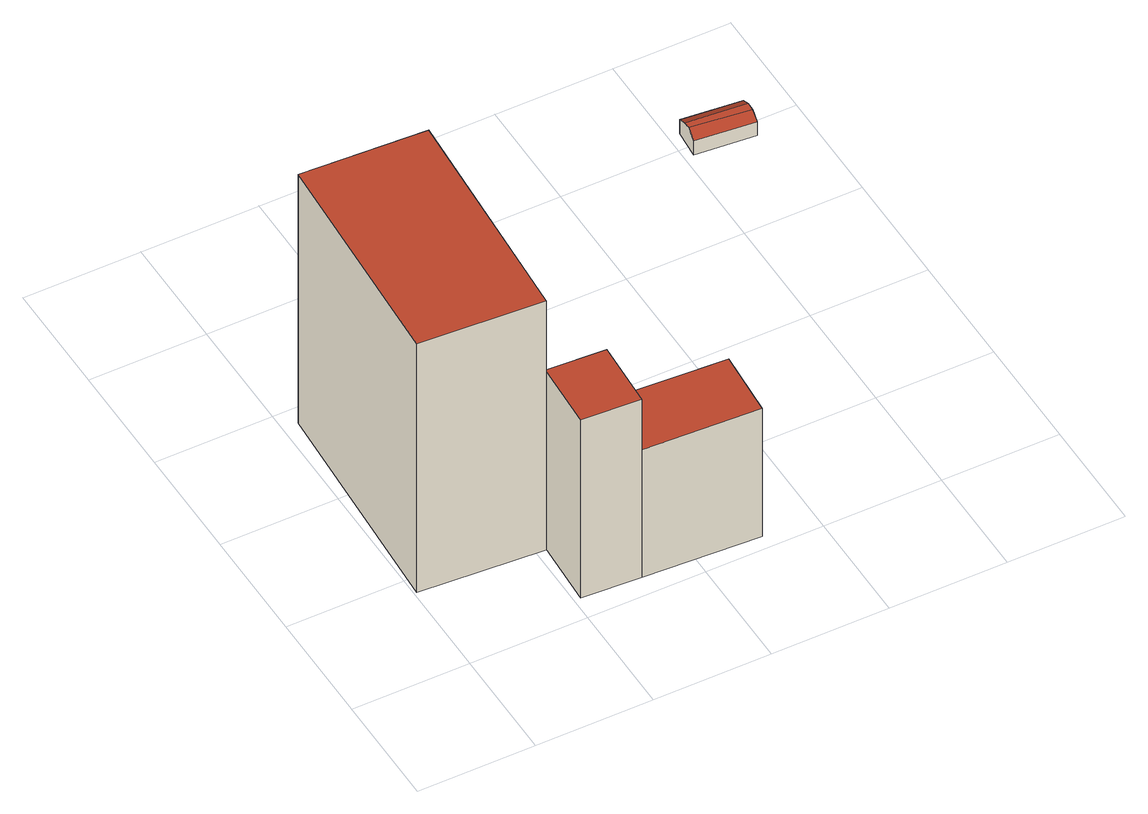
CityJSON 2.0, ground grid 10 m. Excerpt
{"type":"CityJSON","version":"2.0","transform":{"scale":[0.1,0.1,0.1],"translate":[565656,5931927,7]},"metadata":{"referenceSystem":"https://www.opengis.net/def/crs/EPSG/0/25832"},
"CityObjects":{
"building1":{"type":"Building","attributes":{"Grundfläche 2D":"214.199900","Grundhöhe NN":"7.551"},"geometry":[{"type":"Solid","lod":"3","boundaries":[[[[0,1,2,3,4]],[[5,6,2,1]],[[6,7,8,4,3,2]],[[8,9,0,4]],[[9,5,1,0]],[[7,6,5,9,8]]]],"semantics":{"surfaces":[{"type":"RoofSurface"},{"type":"WallSurface"},{"type":"GroundSurface"}],"values":[[0,1,1,1,1,2]]}}]},
"building2":{"type":"Building","attributes":{"Grundfläche 2D":"29.378638","Grundhöhe NN":"7.719"},"geometry":[{"type":"Solid","lod":"3","boundaries":[[[[10,11,12,13,14]],[[15,16,17,12,11,10]],[[17,18,13,12]],[[18,19,14,13]],[[19,15,10,14]],[[17,16,15,19,18]]]],"semantics":{"surfaces":[{"type":"RoofSurface"},{"type":"WallSurface"},{"type":"GroundSurface"}],"values":[[0,1,1,1,1,2]]}}]},
"building3":{"type":"Building","attributes":{"Grundfläche 2D":"58.252425","Grundhöhe NN":"7.683"},"geometry":[{"type":"Solid","lod":"3","boundaries":[[[[20,21,22,23]],[[18,24,23,22]],[[24,25,20,23]],[[25,19,21,20]],[[19,18,22,21]],[[19,25,24,18]]]],"semantics":{"surfaces":[{"type":"RoofSurface"},{"type":"WallSurface"},{"type":"GroundSurface"}],"values":[[0,1,1,1,1,2]]}}]},
"building4":{"type":"Building","attributes":{"Grundfläche 2D":"12.717728","Grundhöhe NN":"7.259"},"geometry":[{"type":"Solid","lod":"3","boundaries":[[[[26,27,28,29]],[[30,26,29,31]],[[32,30,31,33]],[[33,31,29,28,34,35]],[[32,33,35,36]],[[27,26,30,32,36,37]],[[28,27,37,34]],[[35,34,37,36]]]],"semantics":{"surfaces":[{"type":"RoofSurface"},{"type":"WallSurface"},{"type":"GroundSurface"}],"values":[[0,0,0,1,1,1,1,2]]}}]}
},
"vertices":[
[12,282,263],[1,82,263],[107,75,263],[107,76,263],[119,276,263],[1,82,6],[107,75,6],[107,76,6],[119,276,6],[12,282,6],
[107,76,191],[107,75,191],[104,17,191],[154,14,191],[157,73,191],[107,76,7],[107,75,7],[104,17,7],[154,14,7],[157,73,7],
[257,67,139],[157,73,139],[154,14,139],[253,9,139],[253,9,7],[257,67,7],
[460,402,22],[461,411,17],[410,416,17],[409,407,22],[460,395,22],[409,401,22],[459,386,17],[408,391,17],[410,416,3],[408,391,3],[459,386,3],[461,411,3]
]}
